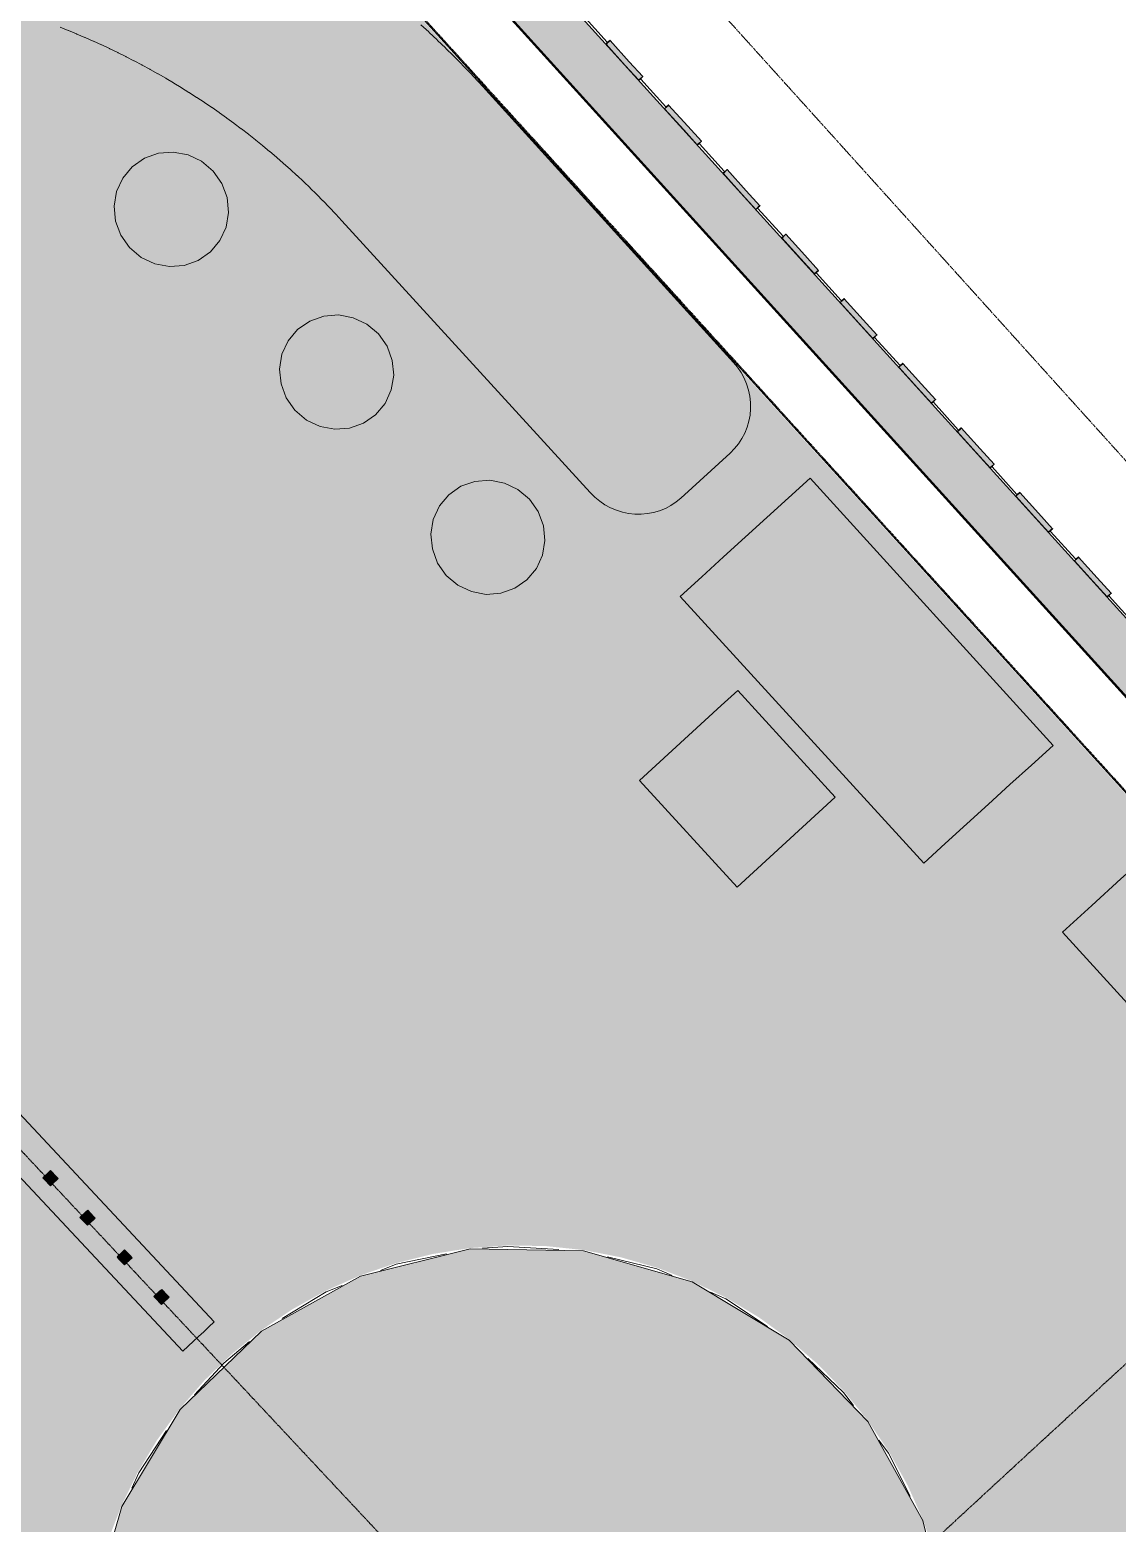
# Model space of a CAD drawing. Header units: millimetres. Extents: x -100577 to 287200, y -212120 to 238461.
# Drawn here: x 73631 to 76641, y 48057 to 52191 of the extents above; entities that cross this region are included whole.
import ezdxf

# ---------------------------------------------------------------- set-up
doc = ezdxf.new("R2010")
doc.units = ezdxf.units.MM
doc.linetypes.add('DASHDOT', pattern=[3.556, 2.54, -0.508, 0, -0.508])
doc.linetypes.add('PHANTOM', pattern=[6.35, 3.175, -0.635, 0.635, -0.635, 0.635, -0.635])
for name, color, linetype, lineweight in [('01_切断（構造・壁）', 7, 'Continuous', 35), ('02_切断（家具）', 8, 'Continuous', 18), ('06_部屋の色', 8, 'Continuous', 0), ('10_見えがかり', 7, 'Continuous', 13), ('11_見えがかり（家具）', 8, 'Continuous', 9), ('20_上部（屋根の外形・梁）', 8, 'PHANTOM', 9), ('40_通り芯', 1, 'DASHDOT', 9), ('70_断面の位置', 6, 'DASHDOT', 9)]:
    doc.layers.add(name, color=color, linetype=linetype, lineweight=lineweight)

msp = doc.modelspace()

# ---------------------------------------------------------------- hatches: boundary and pattern name
at = {"layer": '01_切断（構造・壁）'}
for points in [[(77620.5, 49510.1), (80375.7, 46470.6), (80376.9, 46469.1), (80376.9, 46469.1), (80376.9, 46469.1), (80375.6, 46467.8), (80364.1, 46457.3), (80323.2, 46420.3), (80270.8, 46372.8), (80269.4, 46371.6), (80268.1, 46373), (77512.7, 49412.7), (75206.6, 51956.8), (73114.4, 54264.9), (72977.1, 54416.4), (72975.9, 54417.8), (72975.9, 54417.8), (72975.9, 54417.8), (72977.3, 54419.1), (73001.8, 54441.4), (73041.1, 54477), (73041.3, 54477.2), (73082, 54514.1), (73082, 54514.1), (73082, 54514.1), (73083.5, 54515.3), (73083.5, 54515.3), (73083.5, 54515.3), (73084.8, 54514), (73824.8, 53697.6), (77509.9, 49632.2), (77595.6, 49537.6), (77620.4, 49510.3), (77620.4, 49510.3)], [(75290.6, 52102.8), (75328, 52061.6), (75323.4, 52057.4), (75316.9, 52051.5), (75279.5, 52092.7), (75226.2, 52151.5), (75230.8, 52155.7), (75237.3, 52161.6)], [(75452.5, 51924.2), (75490.1, 51882.8), (75485.5, 51878.6), (75479, 51872.7), (75441.4, 51914.2), (75388.3, 51972.7), (75392.9, 51976.9), (75399.4, 51982.8)], [(75614.4, 51745.7), (75652.2, 51704), (75647.5, 51699.8), (75641, 51693.9), (75603.3, 51735.6), (75550.4, 51793.9), (75555, 51798.1), (75561.5, 51804)], [(75776.2, 51567.1), (75814.2, 51525.2), (75809.6, 51520.9), (75803.1, 51515.1), (75765.1, 51557), (75712.5, 51615.1), (75717.1, 51619.3), (75723.6, 51625.2)], [(75938.1, 51388.5), (75976.3, 51346.4), (75971.6, 51342.1), (75965.2, 51336.3), (75927, 51378.4), (75874.5, 51436.3), (75879.2, 51440.6), (75885.6, 51446.4)], [(76100, 51209.9), (76138.4, 51167.5), (76133.7, 51163.3), (76127.3, 51157.5), (76088.8, 51199.9), (76036.6, 51257.5), (76041.3, 51261.8), (76047.7, 51267.6)], [(76261.8, 51031.4), (76300.5, 50988.7), (76295.7, 50984.4), (76289.4, 50978.7), (76250.7, 51021.3), (76198.7, 51078.7), (76203.4, 51083), (76209.8, 51088.8)], [(76423.7, 50852.8), (76462.6, 50809.9), (76457.8, 50805.6), (76451.4, 50799.9), (76412.6, 50842.7), (76360.8, 50899.9), (76365.5, 50904.2), (76371.9, 50910)], [(76585.5, 50674.3), (76624.6, 50631.1), (76619.8, 50626.8), (76613.5, 50621.1), (76574.4, 50664.2), (76522.9, 50721.1), (76527.6, 50725.4), (76534, 50731.2)]]:
    msp.add_hatch(color=7, dxfattribs=at).paths.add_polyline_path(points)
at = {"layer": '02_切断（家具）'}
for points in [[(73667.6, 49012.7), (73684.3, 49028.3), (73688.9, 49032.7), (73704.9, 49015.6), (73709.4, 49010.8), (73692.8, 48995.2), (73688.1, 48990.8), (73672.1, 49007.9)], [(73770.1, 48903.2), (73786.7, 48918.7), (73791.4, 48923.1), (73807.4, 48906), (73811.9, 48901.2), (73795.3, 48885.7), (73790.6, 48881.3), (73774.6, 48898.3)], [(73872.6, 48793.6), (73889.1, 48809.1), (73893.8, 48813.5), (73909.8, 48796.5), (73914.3, 48791.6), (73897.8, 48776.1), (73893.1, 48771.7), (73877.1, 48788.8)], [(73975, 48684.1), (73991.5, 48699.5), (73996.3, 48704), (74012.2, 48687), (74016.8, 48682.1), (74000.3, 48666.6), (73995.5, 48662.2), (73979.6, 48679.2)]]:
    msp.add_hatch(color=8, dxfattribs=at).paths.add_polyline_path(points)
at = {"layer": '06_部屋の色', "true_color": 0xe9dfcf}
for points in [[(72573.6, 54580.1), (81121.7, 45167.3), (80091.1, 44217.5), (80114.8, 44191.8), (79084.4, 43242.2), (79060.5, 43267.7), (75806.3, 46747.5), (75857.8, 46797.3), (75926.6, 46876.4), (75988.2, 46961.2), (76042.2, 47051.1), (76088.1, 47145.3), (76125.7, 47243.1), (76154.6, 47343.9), (76174.6, 47446.8), (76185.6, 47551.1), (76187.4, 47655.9), (76180.1, 47760.5), (76163.7, 47864), (76138.3, 47965.7), (76104.2, 48064.8), (76061.6, 48160.6), (76010.7, 48252.3), (75952.1, 48339.2), (75886.1, 48420.7), (75813.3, 48496.1), (75734.2, 48564.8), (75649.4, 48626.5), (75559.5, 48680.4), (75465.3, 48726.4), (75367.4, 48764), (75266.7, 48792.9), (75163.8, 48812.9), (75059.5, 48823.8), (74954.7, 48825.7), (74850.1, 48818.3), (74746.6, 48801.9), (74644.9, 48776.6), (74545.8, 48742.5), (74450, 48699.8), (74358.3, 48649), (74271.4, 48590.4), (74189.9, 48524.4), (74166.1, 48501.4), (70375.6, 52554.5)], [(68641.1, 50908.4), (70375.6, 52554.5), (74166.1, 48501.4), (74114.5, 48451.6), (74045.7, 48372.5), (73984.1, 48287.7), (73930.1, 48197.8), (73884.2, 48103.6), (73846.6, 48005.7), (73817.7, 47904.9), (73797.7, 47802), (73786.8, 47697.8), (73784.9, 47593), (73792.2, 47488.4), (73808.6, 47384.9), (73834, 47283.1), (73868.1, 47184), (73910.8, 47088.3), (73961.6, 46996.6), (74020.2, 46909.7), (74086.2, 46828.2), (74159, 46752.8), (74238.1, 46684), (74322.9, 46622.4), (74412.8, 46568.4), (74507, 46522.4), (74604.9, 46484.9), (74705.6, 46456), (74808.5, 46436), (74912.8, 46425), (75017.6, 46423.2), (75122.2, 46430.5), (75225.7, 46446.9), (75327.4, 46472.3), (75426.6, 46506.4), (75522.3, 46549), (75614, 46599.9), (75700.9, 46658.5), (75782.4, 46724.4), (75806.3, 46747.5), (79060.5, 43267.7), (78044, 42303), (78068.1, 42277.6), (77051.7, 41313.1), (77027.4, 41338.3), (67549.2, 51180.5), (67984.8, 51593.9)]]:
    msp.add_hatch(color=8, dxfattribs=at).paths.add_polyline_path(points)
at = {"layer": '06_部屋の色', "true_color": 0x6fa96e}
h = msp.add_hatch(color=8, dxfattribs=at)
h.paths.add_polyline_path([(70957.1, 51933.9), (71070.8, 52040.2), (71300, 52253.9), (71529.5, 52467.2), (71759.4, 52680.2), (71989.5, 52892.8), (72220, 53105), (72450.9, 53316.9), (72682, 53528.5), (72913.5, 53739.7), (73145.3, 53950.5), (80137, 46251.4), (79917, 46051.3), (79697.4, 45851), (79478.1, 45650.2), (79259, 45449.2), (79040.3, 45247.8), (78821.9, 45046), (78603.8, 44843.9), (78386, 44641.5), (78168.6, 44438.8), (78060.7, 44337.9), (78060.7, 44337.9), (78060.7, 44337.9), (78060.7, 44337.9), (77951.4, 44235.7), (77734.6, 44032.3), (77518, 43828.5), (77301.8, 43624.4), (77085.9, 43420), (76870.3, 43215.3), (76655.1, 43010.2), (76440.1, 42804.8), (76225.5, 42599), (76011.1, 42393), (68797.1, 49884.2), (69023, 50101.3), (69249.2, 50318.2), (69475.7, 50534.6), (69702.6, 50750.8), (69929.8, 50966.6), (70157.4, 51182), (70385.2, 51397.1), (70613.4, 51611.8), (70842, 51826.2), (70953.5, 51930.5)])
h.paths.add_polyline_path([(73784.9, 47593), (73792.2, 47488.4), (73808.6, 47384.9), (73834, 47283.1), (73868.1, 47184), (73910.8, 47088.3), (73961.6, 46996.6), (74020.2, 46909.7), (74086.2, 46828.2), (74159, 46752.8), (74238.1, 46684), (74322.9, 46622.4), (74412.8, 46568.4), (74507, 46522.4), (74604.9, 46484.9), (74705.6, 46456), (74808.5, 46436), (74912.8, 46425), (75017.6, 46423.2), (75122.2, 46430.5), (75225.7, 46446.9), (75327.4, 46472.3), (75426.6, 46506.4), (75522.3, 46549), (75614, 46599.9), (75700.9, 46658.5), (75782.4, 46724.4), (75803.3, 46744.6), (75806.8, 46748), (75806.8, 46748), (75857.8, 46797.3), (75926.6, 46876.4), (75988.2, 46961.2), (76042.2, 47051.1), (76088.1, 47145.3), (76125.7, 47243.1), (76154.6, 47343.9), (76174.6, 47446.8), (76185.6, 47551.1), (76187.4, 47655.9), (76180.1, 47760.5), (76163.7, 47864), (76138.3, 47965.7), (76104.2, 48064.8), (76061.6, 48160.6), (76010.7, 48252.3), (75952.1, 48339.2), (75886.1, 48420.7), (75813.3, 48496.1), (75734.2, 48564.8), (75649.4, 48626.5), (75559.5, 48680.4), (75465.3, 48726.4), (75367.4, 48764), (75266.7, 48792.9), (75163.8, 48812.9), (75059.5, 48823.8), (74954.7, 48825.7), (74850.1, 48818.3), (74746.6, 48801.9), (74644.9, 48776.6), (74545.8, 48742.5), (74450, 48699.8), (74358.3, 48649), (74271.4, 48590.4), (74189.9, 48524.4), (74166.6, 48501.9), (74114.5, 48451.6), (74045.7, 48372.5), (73984.1, 48287.7), (73930.1, 48197.8), (73884.2, 48103.6), (73846.6, 48005.7), (73817.7, 47904.9), (73797.7, 47802), (73786.8, 47697.8)], flags=0)
msp.add_hatch(color=8, dxfattribs=at).paths.add_polyline_path([(74546.5, 48740.5), (74850.5, 48816.3), (75163.7, 48810.8), (75464.8, 48724.5), (75733.3, 48563.1), (75950.9, 48337.8), (76102.8, 48063.8), (76178.6, 47759.9), (76173.1, 47446.6), (76086.8, 47145.5), (75925.4, 46877), (75700.1, 46659.4), (75426.1, 46507.5), (75122.2, 46431.7), (74808.9, 46437.2), (74507.8, 46523.5), (74239.3, 46684.9), (74021.7, 46910.2), (73869.8, 47184.2), (73794, 47488.2), (73799.5, 47801.4), (73885.8, 48102.5), (74047.2, 48371), (74272.5, 48588.6)])

# ---------------------------------------------------------------- linework, layer by layer
at = {"layer": '01_切断（構造・壁）'}
for points in [[(77512.7, 49412.7), (75206.6, 51956.8), (73114.4, 54264.9), (72977.1, 54416.4), (72975.9, 54417.8), (72975.9, 54417.8), (72975.9, 54417.8), (72977.3, 54419.1), (73001.8, 54441.4), (73041.1, 54477), (73041.3, 54477.2), (73082, 54514.1), (73082, 54514.1), (73082, 54514.1), (73083.5, 54515.3), (73083.5, 54515.3), (73083.5, 54515.3), (73084.8, 54514), (73824.8, 53697.6), (77509.9, 49632.2)], [(75290.6, 52102.8), (75328, 52061.6), (75323.4, 52057.4), (75316.9, 52051.5), (75279.5, 52092.7), (75226.2, 52151.5), (75230.8, 52155.7), (75237.3, 52161.6), (75290.6, 52102.8)], [(75452.5, 51924.2), (75490.1, 51882.8), (75485.5, 51878.6), (75479, 51872.7), (75441.4, 51914.2), (75388.3, 51972.7), (75392.9, 51976.9), (75399.4, 51982.8), (75452.5, 51924.2)], [(75614.4, 51745.7), (75652.2, 51704), (75647.5, 51699.8), (75641, 51693.9), (75603.3, 51735.6), (75550.4, 51793.9), (75555, 51798.1), (75561.5, 51804), (75614.4, 51745.7)], [(75776.2, 51567.1), (75814.2, 51525.2), (75809.6, 51520.9), (75803.1, 51515.1), (75765.1, 51557), (75712.5, 51615.1), (75717.1, 51619.3), (75723.6, 51625.2), (75776.2, 51567.1)], [(75938.1, 51388.5), (75976.3, 51346.4), (75971.6, 51342.1), (75965.2, 51336.3), (75927, 51378.4), (75874.5, 51436.3), (75879.2, 51440.6), (75885.6, 51446.4), (75938.1, 51388.5)], [(76100, 51209.9), (76138.4, 51167.5), (76133.7, 51163.3), (76127.3, 51157.5), (76088.8, 51199.9), (76036.6, 51257.5), (76041.3, 51261.8), (76047.7, 51267.6), (76100, 51209.9)], [(76261.8, 51031.4), (76300.5, 50988.7), (76295.7, 50984.4), (76289.4, 50978.7), (76250.7, 51021.3), (76198.7, 51078.7), (76203.4, 51083), (76209.8, 51088.8), (76261.8, 51031.4)], [(76423.7, 50852.8), (76462.6, 50809.9), (76457.8, 50805.6), (76451.4, 50799.9), (76412.6, 50842.7), (76360.8, 50899.9), (76365.5, 50904.2), (76371.9, 50910), (76423.7, 50852.8)], [(76585.5, 50674.3), (76624.6, 50631.1), (76619.8, 50626.8), (76613.5, 50621.1), (76574.4, 50664.2), (76522.9, 50721.1), (76527.6, 50725.4), (76534, 50731.2), (76585.5, 50674.3)]]:
    msp.add_lwpolyline(points, dxfattribs=at)
at = {"layer": '02_切断（家具）'}
for points in [[(73667.6, 49012.7), (73684.3, 49028.3), (73688.9, 49032.7), (73704.9, 49015.6), (73709.4, 49010.8), (73692.8, 48995.2), (73688.1, 48990.8), (73672.1, 49007.9), (73667.6, 49012.7)], [(73770.1, 48903.2), (73786.7, 48918.7), (73791.4, 48923.1), (73807.4, 48906), (73811.9, 48901.2), (73795.3, 48885.7), (73790.6, 48881.3), (73774.6, 48898.3), (73770.1, 48903.2)], [(73872.6, 48793.6), (73889.1, 48809.1), (73893.8, 48813.5), (73909.8, 48796.5), (73914.3, 48791.6), (73897.8, 48776.1), (73893.1, 48771.7), (73877.1, 48788.8), (73872.6, 48793.6)], [(73975, 48684.1), (73991.5, 48699.5), (73996.3, 48704), (74012.2, 48687), (74016.8, 48682.1), (74000.3, 48666.6), (73995.5, 48662.2), (73979.6, 48679.2), (73975, 48684.1)]]:
    msp.add_lwpolyline(points, dxfattribs=at)
at = {"layer": '10_見えがかり'}
for points in [[(80003.4, 46403), (72840.3, 54290.8), (72975.3, 54413.3), (80269.2, 46367.3), (80381.3, 46468.9), (80344.9, 46509)], [(75229.4, 52157.1), (75160.7, 52233)], [(75391.4, 51978.3), (75322.7, 52054.1)], [(75553.4, 51799.4), (75484.7, 51875.2)], [(75715.4, 51620.5), (75646.8, 51696.4)], [(75877.5, 51441.7), (75808.8, 51517.5)], [(76039.5, 51262.8), (75970.8, 51338.6)], [(76201.5, 51083.9), (76132.8, 51159.8)], [(76363.5, 50905), (76294.8, 50980.9)], [(76525.5, 50726.2), (76456.8, 50802)], [(76687.5, 50547.3), (76618.8, 50623.1)], [(74601.6, 48756.3), (74645.7, 48773.7), (74785, 48802)], [(74884.1, 48817.7), (74954.8, 48822.7), (75096, 48814)], [(75230.1, 48793.9), (75366.5, 48761.1), (75409.5, 48742.4)], [(74330.2, 48622.9), (74451.3, 48697.1), (74495.5, 48714.5)], [(75515.7, 48696.3), (75558.1, 48677.8), (75673.6, 48601.4)], [(74087.2, 48412.4), (74168.7, 48499.7), (74239.3, 48559.4)], [(75785.1, 48512.4), (75883.9, 48418.7), (75911, 48382.1)], [(73914.1, 48153.5), (73932.8, 48196.4), (74010, 48313)], [(75981.6, 48286.6), (76008.2, 48250.7), (76067.9, 48131)]]:
    msp.add_lwpolyline(points, dxfattribs=at)
at = {"layer": '11_見えがかり（家具）'}
for points in [[(74713.5, 52205.3), (74735.4, 52185.2), (74737, 52183.7), (74758.6, 52163.3), (74760.2, 52161.8), (74781.6, 52141.2), (74783.2, 52139.7), (74804.3, 52118.8), (74805.9, 52117.2), (74826.7, 52096.1), (74828.3, 52094.5), (74848.9, 52073.2), (74850.4, 52071.6), (74870.8, 52049.9), (74872.3, 52048.3), (74886.4, 52033), (74892.8, 52026), (74893.5, 52025.2), (75578.9, 51270.5), (75590.1, 51256.9), (75600, 51242.3), (75608.4, 51226.8), (75615.3, 51210.6), (75620.6, 51193.8), (75624.2, 51176.6), (75626.2, 51159.2), (75626.4, 51141.8), (75625, 51124.4), (75621.8, 51107.4), (75617, 51090.7), (75610.6, 51074.7), (75602.6, 51059.4), (75593.1, 51045), (75582.3, 51031.6), (75570.2, 51019.4), (75433.4, 50894.8), (75420.1, 50883.9), (75405.8, 50874.4), (75390.6, 50866.3), (75374.6, 50859.8), (75358, 50854.9), (75341, 50851.7), (75323.7, 50850.1), (75306.3, 50850.3), (75288.9, 50852.2), (75271.8, 50855.7), (75255.1, 50861), (75238.9, 50867.8), (75223.4, 50876.2), (75208.7, 50886), (75195.1, 50897.2), (75182.5, 50909.7), (74495.2, 51662.5), (74478.1, 51681), (74477.3, 51681.8), (74460.8, 51699.3), (74460, 51700.1), (74443.3, 51717.3), (74442.5, 51718.1), (74425.6, 51735.2), (74424.8, 51736), (74407.6, 51752.8), (74406.9, 51753.6), (74389.5, 51770.2), (74388.7, 51771), (74371.1, 51787.4), (74370.3, 51788.2), (74352.6, 51804.4), (74351.8, 51805.2), (74333.8, 51821.2), (74333, 51821.9), (74314.9, 51837.7), (74314, 51838.4), (74295.7, 51854), (74294.8, 51854.7), (74276.3, 51870), (74275.5, 51870.7), (74256.8, 51885.9), (74255.9, 51886.5), (74237.1, 51901.4), (74236.2, 51902.1), (74217.1, 51916.8), (74216.3, 51917.4), (74197, 51931.9), (74196.1, 51932.5), (74176.8, 51946.7), (74175.9, 51947.4), (74156.3, 51961.3), (74155.4, 51962), (74135.7, 51975.7), (74134.8, 51976.3), (74114.9, 51989.8), (74113.9, 51990.4), (74093.9, 52003.6), (74093, 52004.2), (74072.8, 52017.2), (74071.8, 52017.8), (74051.5, 52030.5), (74050.5, 52031.1), (74030, 52043.6), (74029.1, 52044.2), (74008.4, 52056.4), (74007.4, 52057), (73986.6, 52069), (73985.7, 52069.5), (73964.7, 52081.2), (73963.8, 52081.8), (73942.7, 52093.2), (73941.7, 52093.8), (73920.5, 52105), (73919.5, 52105.5), (73898.1, 52116.4), (73897.1, 52116.9), (73875.7, 52127.6), (73874.7, 52128.1), (73853.1, 52138.5), (73852.1, 52139), (73830.3, 52149.2), (73829.3, 52149.6), (73807.5, 52159.5), (73806.5, 52160), (73784.5, 52169.6), (73783.5, 52170), (73761.4, 52179.4), (73760.4, 52179.8), (73738.2, 52188.9), (73737.2, 52189.3), (73714.9, 52198.1)], [(71057.9, 51913.5), (74141.7, 48614), (74126.7, 48600), (74112.5, 48586.8), (74098.4, 48573.5), (74084.2, 48560.3)], [(73888.7, 51780.6), (73915, 51812.1), (73948.6, 51835.6), (73987.4, 51849.4), (74028.5, 51852.6), (74069.3, 51845), (74106.9, 51827.1), (74138.8, 51800.1), (74162.8, 51766), (74177.3, 51726.9), (74181.3, 51685.6), (74174.5, 51644.9), (74157.4, 51607.6), (74131.1, 51576.2), (74097.5, 51552.7), (74058.8, 51539), (74017.7, 51535.7), (73976.9, 51543.3), (73939.3, 51561.2), (73907.3, 51588.1), (73883.3, 51622.2), (73868.7, 51661.2), (73864.7, 51702.5), (73871.5, 51743.2), (73888.7, 51780.6)], [(74084.2, 48560.3), (74070, 48547), (74055, 48533), (70969.3, 51830.6)], [(74346.3, 51330), (74372.5, 51361.4), (74406.1, 51384.7), (74444.7, 51398.4), (74485.8, 51401.6), (74526.5, 51393.9), (74564.1, 51376), (74596, 51349), (74620, 51314.9), (74634.5, 51275.8), (74638.5, 51234.6), (74631.8, 51194), (74614.8, 51156.7), (74588.6, 51125.4), (74555.1, 51102.1), (74516.5, 51088.4), (74475.4, 51085.2), (74434.7, 51092.9), (74397.1, 51110.7), (74365.2, 51137.7), (74341.1, 51171.8), (74326.6, 51210.8), (74322.5, 51252), (74329.2, 51292.7), (74346.3, 51330)], [(74765.1, 50872.8), (74791.2, 50904.1), (74824.7, 50927.4), (74863.3, 50941), (74904.3, 50944.1), (74944.9, 50936.4), (74982.5, 50918.4), (75014.3, 50891.4), (75038.4, 50857.3), (75052.9, 50818.3), (75057, 50777.1), (75050.3, 50736.6), (75033.4, 50699.4), (75007.3, 50668.1), (74973.9, 50644.9), (74935.4, 50631.3), (74894.4, 50628.2), (74853.7, 50635.9), (74816.1, 50653.8), (74784.2, 50680.7), (74760.2, 50714.8), (74745.6, 50753.8), (74741.5, 50795), (74748.1, 50835.6), (74765.1, 50872.8)], [(75431.6, 50622.5), (75491.5, 50677.1), (75551.3, 50731.7), (75611.3, 50786.3), (75671.2, 50840.9), (75731.1, 50895.5), (75791.1, 50950), (76463.6, 50209.9), (76403.9, 50155.6), (76344.3, 50101.4), (76284.7, 50047.1), (76225, 49992.7), (76165.5, 49938.4), (76105.9, 49884), (75431.6, 50622.5)], [(75634.2, 49859.1), (75589, 49817.6), (75318.6, 50112.4), (75409.3, 50195.6), (75500.1, 50278.6), (75545.4, 50320.1), (75590.8, 50361.6), (75860.7, 50066.3), (75815.3, 50024.9), (75770, 49983.5), (75724.8, 49942.1), (75679.5, 49900.6), (75634.2, 49859.1)], [(77742.5, 48399.2), (77702.5, 48362.6), (76489.8, 49692.8), (76570.7, 49766.5), (76651.6, 49840.2), (76692.1, 49877), (76732.6, 49913.8), (77943.1, 48581.7), (77903, 48545.2), (77862.9, 48508.7), (77822.7, 48472.2), (77782.6, 48435.7), (77742.5, 48399.2)], [(74546.5, 48740.5), (74850.5, 48816.3), (75163.7, 48810.8), (75464.8, 48724.5), (75733.3, 48563.1), (75950.9, 48337.8), (76102.8, 48063.8), (76178.6, 47759.9)], [(73799.5, 47801.4), (73885.8, 48102.5), (74047.2, 48371), (74272.5, 48588.6), (74546.5, 48740.5)]]:
    msp.add_lwpolyline(points, dxfattribs=at)
at = {"layer": '20_上部（屋根の外形・梁）'}
msp.add_lwpolyline([(73655.8, 54332.6), (82593.2, 44429.2)], dxfattribs=at)
at = {"layer": '40_通り芯'}
for points in [[(83368.1, 42701.8), (70326.4, 57063.9)], [(81333.7, 40826.9), (68082.3, 54995.9)]]:
    msp.add_lwpolyline(points, dxfattribs=at)
at = {"layer": '70_断面の位置'}
msp.add_lwpolyline([(76027.6, 47910.1), (76253.5, 48118.9), (76479.7, 48327.4), (76706.2, 48535.5)], dxfattribs=at)

doc.saveas('drawing.dxf')
